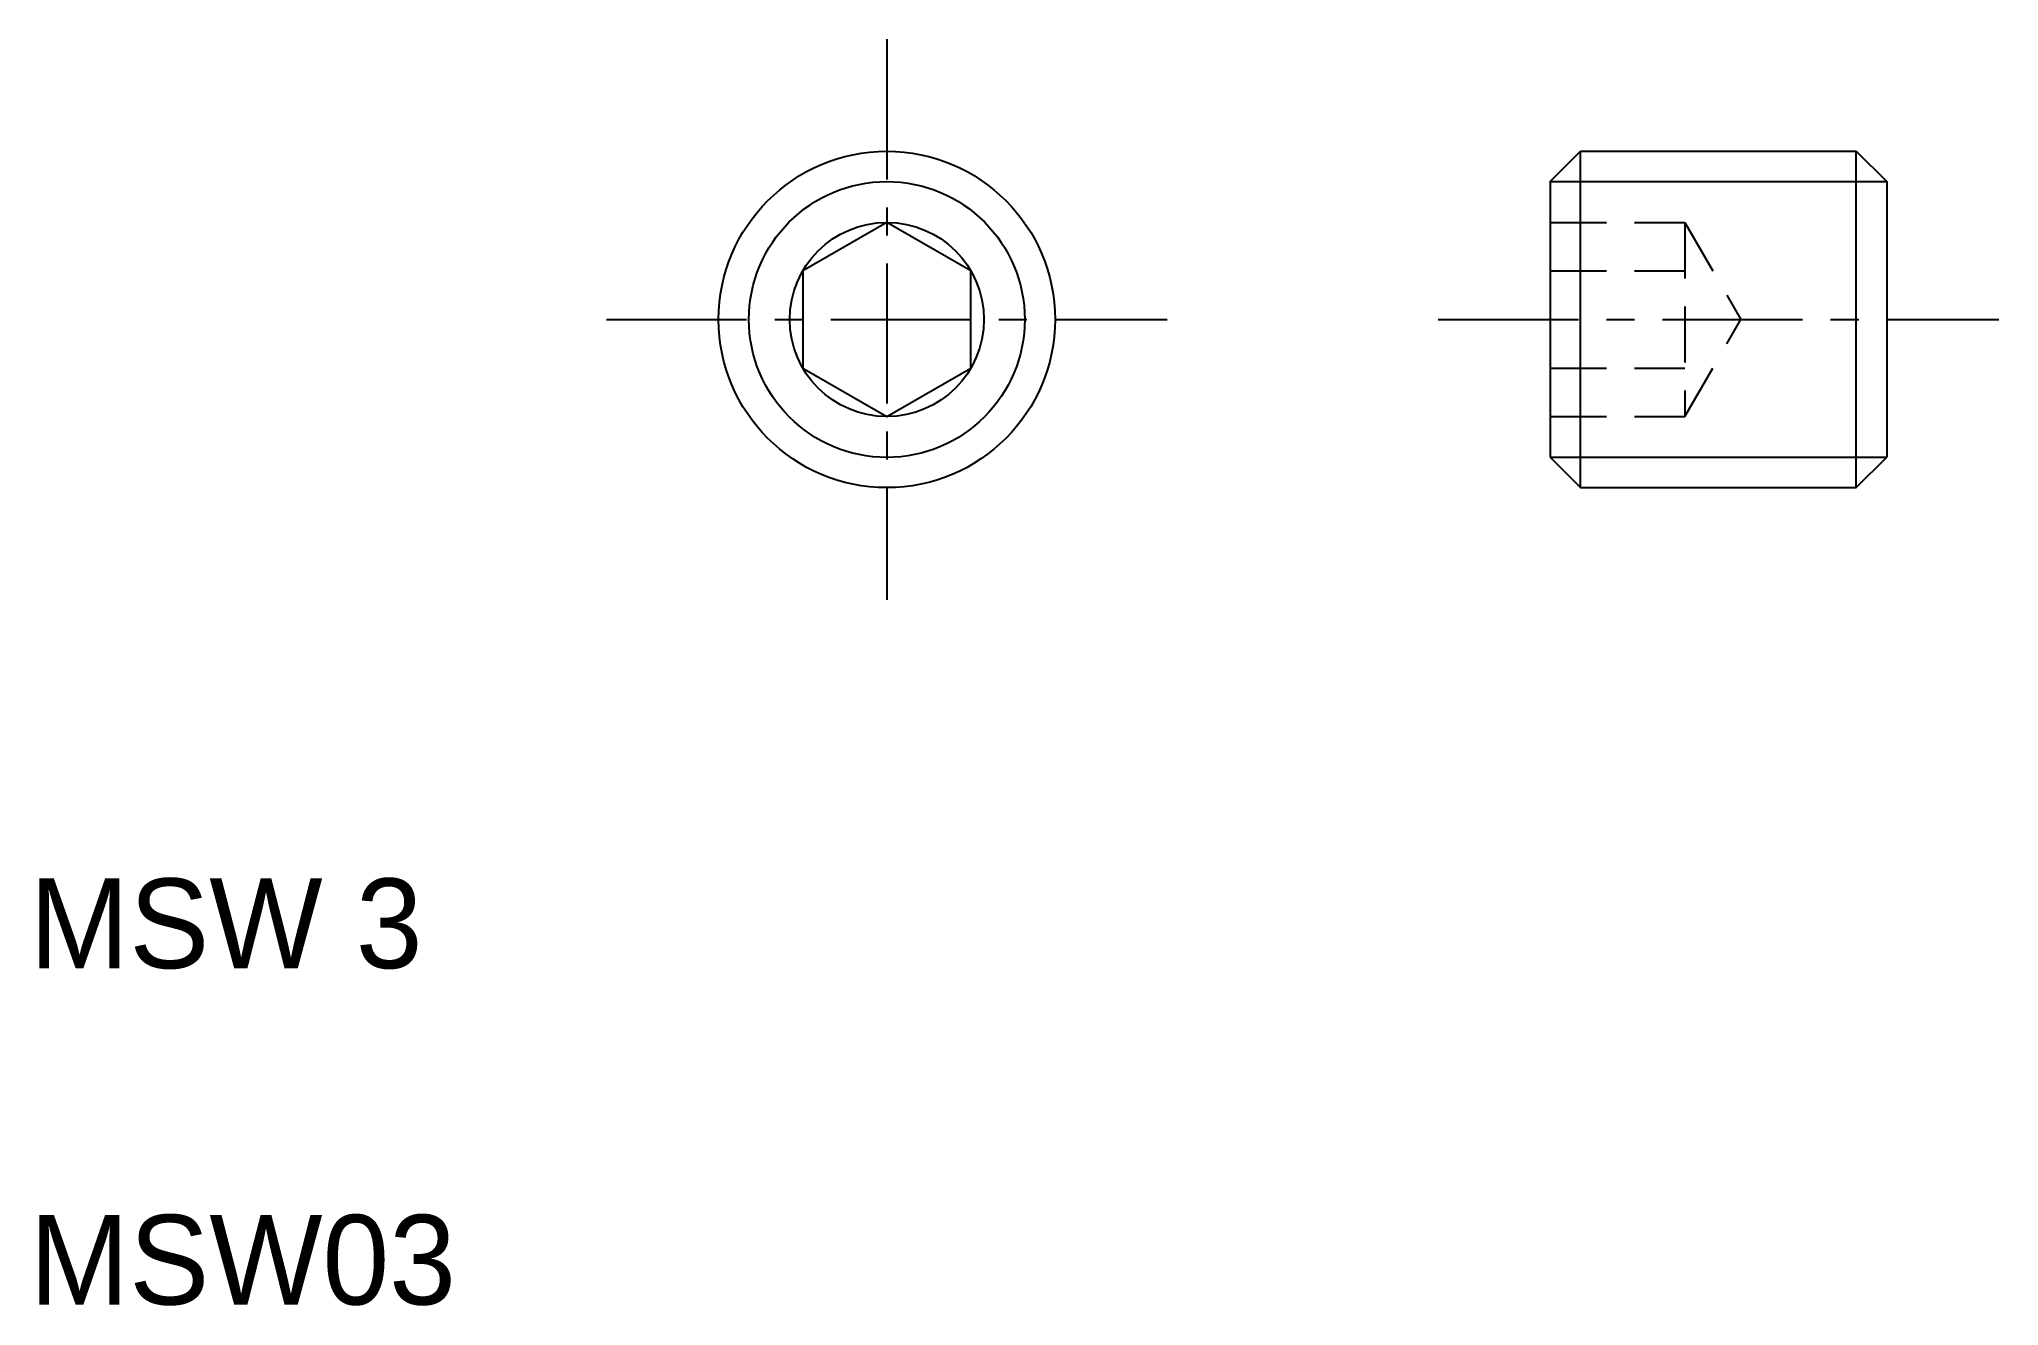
# Model space of a CAD drawing. Extents: x 2.1 to 19.6, y 2 to 13.3.
import ezdxf

# ---------------------------------------------------------------- set-up
doc = ezdxf.new("R2010")
doc.units = 0
doc.linetypes.add('CENTER', pattern=[2, 1.25, -0.25, 0.25, -0.25])
doc.linetypes.add('DASHED', pattern=[0.75, 0.5, -0.25])
doc.layers.get('0').update_dxf_attribs({"linetype": 'CONTINUOUS'})
doc.layers.add('CENTER', color=1, linetype='CENTER')

msp = doc.modelspace()

# ---------------------------------------------------------------- linework, layer by layer
at = {"color": 7, "linetype": 'CONTINUOUS'}
for p, q in [((15.564, 12.016), (15.834, 12.286)), ((15.834, 9.286), (15.834, 12.286)), ((15.834, 12.286), (18.293, 12.286)), ((18.293, 9.286), (18.293, 12.286)), ((18.293, 12.286), (18.564, 12.016)), ((15.564, 12.016), (15.564, 9.557)), ((18.564, 12.016), (18.564, 9.557)), ((9.647, 11.652), (8.897, 11.219)), ((10.397, 11.219), (9.647, 11.652)), ((8.897, 11.219), (8.897, 10.353)), ((10.397, 10.353), (10.397, 11.219)), ((8.897, 10.353), (9.647, 9.92)), ((9.647, 9.92), (10.397, 10.353)), ((9.084, 10.245), (9.084, 10.245)), ((9.272, 10.137), (9.272, 10.137)), ((15.564, 9.557), (15.834, 9.286)), ((18.293, 9.286), (18.564, 9.557)), ((15.834, 9.286), (18.293, 9.286))]:
    msp.add_line(p, q, dxfattribs=at)
at = {"color": 3, "linetype": 'CONTINUOUS'}
for p, q in [((15.564, 12.016), (18.564, 12.016)), ((15.564, 9.557), (18.564, 9.557))]:
    msp.add_line(p, q, dxfattribs=at)
at = {"color": 3, "linetype": 'DASHED'}
for p, q in [((15.564, 11.652), (16.764, 11.652)), ((16.764, 11.652), (16.764, 9.92)), ((16.764, 11.652), (17.264, 10.786)), ((15.564, 11.219), (16.764, 11.219)), ((16.764, 9.92), (17.264, 10.786)), ((15.564, 10.353), (16.764, 10.353)), ((15.564, 9.92), (16.764, 9.92))]:
    msp.add_line(p, q, dxfattribs=at)
at = {"color": 7, "linetype": 'CONTINUOUS'}
for radius in [1.5, 0.866]:
    msp.add_circle((9.647, 10.786), radius, dxfattribs=at)
at = {"color": 3, "linetype": 'CONTINUOUS'}
msp.add_circle((9.647, 10.786), 1.23, dxfattribs=at)
at = {"layer": 'CENTER', "color": 1, "linetype": 'CENTER'}
for p, q in [((9.647, 13.286), (9.647, 8.286)), ((7.147, 10.786), (12.147, 10.786)), ((14.564, 10.786), (19.564, 10.786))]:
    msp.add_line(p, q, dxfattribs=at)

# ---------------------------------------------------------------- texts
at = {"color": 7, "linetype": 'CONTINUOUS'}
for s, p in [('MSW 3', (2, 5)), ('MSW03', (2, 2))]:
    msp.add_text(s, height=0.8, dxfattribs=at).set_placement(p)

doc.saveas('drawing.dxf')
